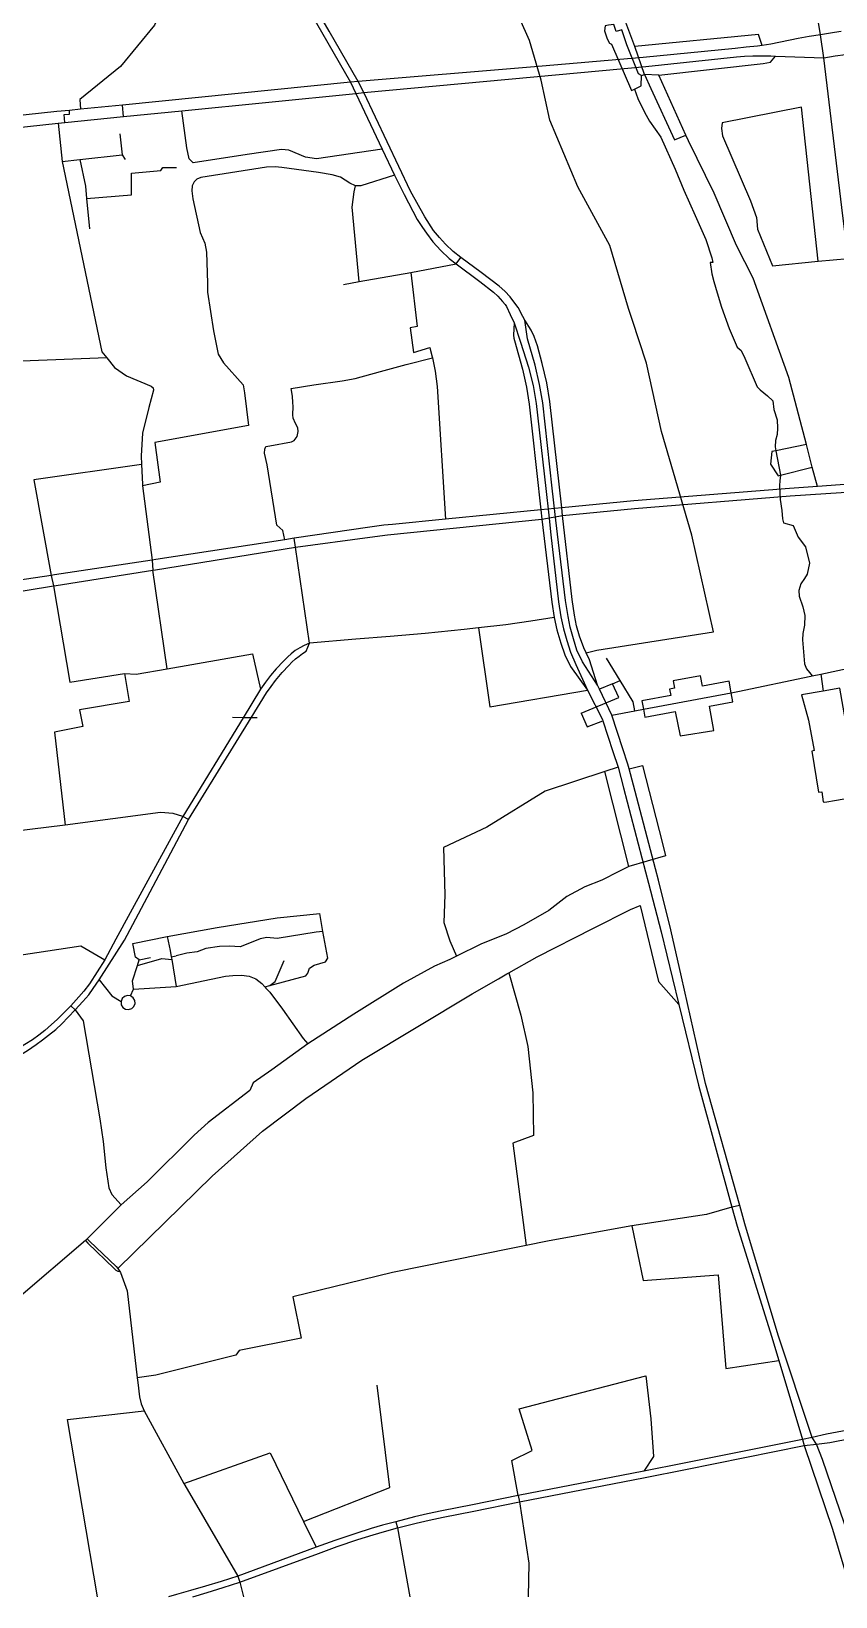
# Model space of a CAD drawing. Header units: inches. Extents: x 13422356 to 13429837, y 3670563 to 3675063.
# Drawn here: x 13424902 to 13426000, y 3670563 to 3672702 of the extents above; entities that cross this region are included whole.
import ezdxf

# ---------------------------------------------------------------- set-up
doc = ezdxf.new("R2010")
doc.units = ezdxf.units.IN
doc.header["$MEASUREMENT"] = 0

msp = doc.modelspace()

# ---------------------------------------------------------------- linework, layer by layer
for points in [[(13425129.4, 3673135.5), (13425181.5, 3672925.7), (13425187.3, 3672908.1), (13425193.2, 3672892.7), (13425204.9, 3672866.2), (13425209.8, 3672856.5), (13425210.5, 3672855.1), (13425214.6, 3672847.4), (13425244.8, 3672794.6), (13425337.9, 3672632.7)], [(13425348.4, 3672633.6), (13425308.6, 3672702.5), (13425253.3, 3672798.6), (13425223, 3672851.7), (13425219.4, 3672858.7), (13425218.3, 3672860.8), (13425213.6, 3672870.6), (13425202.8, 3672896.5), (13425197.7, 3672910.9), (13425192.4, 3672928.2), (13425138.8, 3673138.1)], [(13425717.6, 3672323.3), (13425692, 3672409.6), (13425648.4, 3672489.6), (13425610.2, 3672580.9), (13425598.2, 3672635.3), (13425582.1, 3672689.6), (13425555.8, 3672749.3), (13425547.6, 3672765.7), (13425540.5, 3672773.9), (13425532.5, 3672780), (13425524.1, 3672782.8), (13425512.6, 3672785.4), (13425493.7, 3672789.4), (13425480.3, 3672794.4), (13425470.8, 3672798.6), (13425461.8, 3672803.9), (13425447.5, 3672814.7), (13425429.4, 3672827.2), (13425404.9, 3672846), (13425387.7, 3672858.9), (13425368.3, 3672875.5)], [(13425244.8, 3672794.6), (13425195.4, 3672775.6), (13425083.1, 3672739.1), (13425070, 3672710.8), (13425023.7, 3672654.1), (13424968.4, 3672608.8), (13424969.1, 3672595.7)], [(13425975.3, 3672080.1), (13425968.4, 3672106.5), (13425960.3, 3672137.5), (13425936.5, 3672229.1), (13425887.5, 3672365), (13425864.7, 3672409.4), (13425834.3, 3672481.1), (13425799.3, 3672552.5), (13425795.8, 3672560.1), (13425758.7, 3672642.4), (13425739.4, 3672643), (13425725.9, 3672681.4), (13425709.5, 3672725), (13425693.2, 3672786.5)], [(13425979.7, 3672697.6), (13425966.7, 3672776.4)], [(13425689.9, 3672710.7), (13425685.4, 3672709.9), (13425684.8, 3672703), (13425688.1, 3672692), (13425691.3, 3672685.9), (13425694.2, 3672684.5), (13425721.4, 3672621.1), (13425725.8, 3672623.3), (13425734.6, 3672627.6), (13425735.2, 3672641.8), (13425731.2, 3672644.1), (13425715.3, 3672683.7), (13425708.4, 3672704), (13425700.5, 3672701.8), (13425697.2, 3672711.5), (13425689.9, 3672710.7)], [(13425900.1, 3672682.9), (13425894.9, 3672697.9), (13425725.9, 3672681.4)], [(13425998.7, 3672700.6), (13425979.7, 3672697.6), (13425964.1, 3672695.1), (13425949.3, 3672692.3), (13425911.9, 3672684.6), (13425900.1, 3672682.9), (13425893.7, 3672682), (13425878.3, 3672680.4), (13425863.1, 3672678.8), (13425737.4, 3672666.6)], [(13426068.2, 3672086.9), (13426064.4, 3672106.6), (13426050.2, 3672179.9), (13426026.9, 3672311.9), (13426017.3, 3672391.8), (13426008.9, 3672461.5), (13425984.3, 3672666.1), (13425979.7, 3672697.6)], [(13426007.9, 3672701.9), (13425998.7, 3672700.6)], [(13425999.7, 3672668.6), (13426013.8, 3672670.5)], [(13425583.7, 3672653.4), (13425348.4, 3672633.6)], [(13425737.4, 3672666.6), (13425583.7, 3672653.4)], [(13425588.3, 3672640.1), (13425741.2, 3672654.1)], [(13425741.2, 3672654.1), (13425865, 3672667.2), (13425875.7, 3672668.1), (13425887.4, 3672668.6), (13425897.8, 3672668.7), (13425911.8, 3672668.6), (13425918, 3672668.4), (13425984.3, 3672666.1), (13425999.7, 3672668.6)], [(13425758.7, 3672642.4), (13425901.3, 3672658.3), (13425911.4, 3672660.1), (13425918, 3672668.4)], [(13425348.4, 3672633.6), (13425337.9, 3672632.7), (13425026.5, 3672601.4), (13424969.1, 3672595.7), (13424954.1, 3672594.2), (13424936.9, 3672592.4), (13424798, 3672577.4)], [(13425337.9, 3672632.7), (13425345.2, 3672617.2)], [(13425345.2, 3672617.2), (13425356.2, 3672618.6), (13425588.3, 3672640.1)], [(13425566.7, 3672324.9), (13425563.5, 3672329.1), (13425555.6, 3672339.4), (13425548.7, 3672347.2), (13425541, 3672353.8), (13425516.2, 3672372.7), (13425488.3, 3672393), (13425478, 3672401.5), (13425467.3, 3672411.2), (13425459.1, 3672420.3), (13425451.3, 3672430), (13425439.1, 3672448.5), (13425419.7, 3672483.7), (13425356.2, 3672618.6), (13425348.4, 3672633.6)], [(13425735.2, 3672641.8), (13425739.4, 3672643)], [(13425739.4, 3672643), (13425747.8, 3672623.9), (13425780.3, 3672554.1), (13425795.8, 3672560.1)], [(13424789.3, 3672560.4), (13424799.7, 3672561.6), (13424938.6, 3672576.7), (13424947.5, 3672577.6), (13425028, 3672585.6), (13425107.4, 3672593.5), (13425345.2, 3672617.2)], [(13425345.2, 3672617.2), (13425381.1, 3672541.2), (13425397.9, 3672505.8), (13425411.1, 3672479.3), (13425429, 3672445.2), (13425436.1, 3672434.3), (13425441.4, 3672426.2), (13425450.3, 3672414.7), (13425461.3, 3672402.5), (13425472.6, 3672391.8), (13425482, 3672384.4), (13425514.6, 3672360.1), (13425532.9, 3672345.8), (13425539.1, 3672340.1), (13425545.5, 3672333.1), (13425548.8, 3672328.7), (13425550.6, 3672326.2)], [(13425725.8, 3672623.3), (13425730.3, 3672610.3), (13425739.1, 3672591.8), (13425746, 3672579.6), (13425761.4, 3672557.7), (13425781.2, 3672514), (13425793.1, 3672485.3), (13425808.6, 3672450.6), (13425823, 3672417.7), (13425831.1, 3672392.7), (13425832.4, 3672386.4), (13425829.1, 3672386.1), (13425831.1, 3672370.8), (13425833.8, 3672360.1), (13425838.3, 3672344.6), (13425844.4, 3672325.1), (13425854.9, 3672295.9), (13425865.7, 3672270.7), (13425871.4, 3672266), (13425876.5, 3672255.6), (13425892.9, 3672216.4), (13425897.2, 3672212.3), (13425907.2, 3672204.2), (13425914.3, 3672197.1), (13425915.9, 3672185.3), (13425920.4, 3672171.3), (13425921, 3672159.7), (13425920.6, 3672151.1), (13425918.1, 3672143), (13425917.9, 3672134.3), (13425918.6, 3672128.9), (13425924.9, 3672095.5), (13425924.2, 3672087.9), (13425923.6, 3672081.7), (13425924.4, 3672062.5), (13425926.7, 3672047.5), (13425927.7, 3672035.9), (13425929.3, 3672030.4), (13425942.5, 3672027), (13425949, 3672010.7), (13425959, 3671997.7), (13425964.5, 3671975.2), (13425961.4, 3671960.3), (13425957.8, 3671954.6), (13425952.9, 3671947.1), (13425950.2, 3671938.2), (13425950.4, 3671930.4), (13425955.5, 3671915.6), (13425958.2, 3671903.8), (13425957.6, 3671890.6), (13425955.3, 3671879.2), (13425954.9, 3671870.7), (13425956.3, 3671854), (13425957.6, 3671837.6), (13425960.4, 3671830.9), (13425964.5, 3671826), (13425968.1, 3671821.3)], [(13424947.5, 3672577.6), (13424947, 3672588.5), (13424954.2, 3672589), (13424954.1, 3672594.2)], [(13425028, 3672585.6), (13425026.5, 3672601.4)], [(13425381.1, 3672541.2), (13425291.4, 3672528.1), (13425276.2, 3672530.1), (13425253.6, 3672539.7), (13425243.5, 3672540.7), (13425196.6, 3672533.7), (13425123, 3672522.6), (13425117.4, 3672528.1), (13425114.4, 3672542.8), (13425107.4, 3672593.5)], [(13425976.2, 3672388.3), (13425953.8, 3672598.5), (13425845.4, 3672577), (13425844.2, 3672569.3), (13425846, 3672559.4)], [(13424938.6, 3672576.7), (13424944, 3672524.5), (13424998.4, 3672264.2), (13425005, 3672256), (13425015.7, 3672242.7), (13425031.8, 3672231.3), (13425065.5, 3672217.4), (13425068.2, 3672215)], [(13425023, 3672561.9), (13425025.8, 3672533.6), (13425030, 3672527.2)], [(13425005, 3672256), (13424737.1, 3672245.5), (13424731.4, 3672249.8), (13424710.4, 3672343.3), (13424685.7, 3672453.4), (13424803.7, 3672482.4), (13424789.3, 3672560.4)], [(13425846, 3672559.4), (13425883.9, 3672470.4), (13425892, 3672447.8), (13425893.8, 3672431.6), (13425914.1, 3672381.5), (13425976.2, 3672388.3)], [(13424944, 3672524.5), (13424968.3, 3672527.2), (13425025.8, 3672533.6)], [(13424968.3, 3672527.2), (13424975.7, 3672490.7), (13424977.4, 3672473.7), (13424981.6, 3672432.4)], [(13424977.4, 3672473.7), (13425038.8, 3672478.9), (13425038.6, 3672508.2), (13425079, 3672512.2), (13425081.6, 3672516), (13425100.3, 3672516.2)], [(13425397.9, 3672505.8), (13425351.7, 3672490.9), (13425344.8, 3672491.2), (13425337.1, 3672494.7), (13425324, 3672503.1), (13425312.6, 3672506), (13425294.1, 3672509.1), (13425243.8, 3672516), (13425235.1, 3672516.8), (13425222.9, 3672516.5), (13425133.6, 3672502.3), (13425127.9, 3672500), (13425124.5, 3672496.4), (13425121.7, 3672491.1), (13425121.1, 3672484.2), (13425122.3, 3672473.5), (13425132.3, 3672427.3), (13425138.7, 3672412.9), (13425141.1, 3672400.6), (13425141.4, 3672386.4), (13425142.3, 3672358.2), (13425142.3, 3672345.7), (13425150.9, 3672293.1), (13425156.9, 3672260.9), (13425164.4, 3672249.1)], [(13425349.6, 3672360.1), (13425340.1, 3672461.7), (13425342.6, 3672482.7), (13425344.8, 3672491.2)], [(13425420, 3672372.4), (13425482, 3672384.4), (13425488.3, 3672393)], [(13425976.2, 3672388.3), (13426017.3, 3672391.8)], [(13425328.2, 3672356.4), (13425349.6, 3672360.1), (13425420, 3672372.4), (13425428.7, 3672298.6), (13425419.1, 3672296.9), (13425424, 3672263.4), (13425446.3, 3672270), (13425446.8, 3672267.9)], [(13425550.6, 3672326.2), (13425555.9, 3672315.2)], [(13425555.9, 3672315.2), (13425561.3, 3672304)], [(13425573.3, 3672312.3), (13425566.7, 3672324.9)], [(13425626.4, 3672050.8), (13425610.1, 3672196.5), (13425605.7, 3672221.9), (13425599.3, 3672248.4), (13425593.1, 3672272.3), (13425588.5, 3672285.3), (13425584.5, 3672294), (13425576, 3672307.5), (13425573.3, 3672312.3)], [(13425600.6, 3672194.3), (13425596.1, 3672219.7), (13425590, 3672245.9), (13425579.5, 3672282.1), (13425576, 3672307.5)], [(13425659.6, 3671852.9), (13425674.1, 3671856.6), (13425833.5, 3671881.4), (13425803.9, 3672013.6), (13425762.4, 3672155.2), (13425742.1, 3672248.9), (13425722.3, 3672308.3)], [(13425722.3, 3672308.3), (13425717.6, 3672323.3)], [(13425561.3, 3672304), (13425560.6, 3672286.8), (13425561, 3672282.8), (13425561.7, 3672279.6), (13425572.5, 3672240.3), (13425578.2, 3672216.1), (13425581.7, 3672192.9), (13425585.8, 3672155.7), (13425597.7, 3672048.2)], [(13425561.3, 3672304), (13425569.8, 3672277.5), (13425580.7, 3672243.3), (13425587.3, 3672218.2), (13425591.5, 3672193.6)], [(13425446.8, 3672267.9), (13425449.5, 3672257.2)], [(13425164.4, 3672249.1), (13425191.1, 3672218.9)], [(13425344.1, 3672227.8), (13425378.7, 3672237.3), (13425413.7, 3672246.8), (13425449.7, 3672256.1)], [(13425449.5, 3672257.2), (13425449.7, 3672256.1), (13425453.5, 3672237.7), (13425456.1, 3672216.7), (13425467.3, 3672035.6)], [(13425248.1, 3672007.5), (13425245.4, 3672020.2), (13425237.4, 3672027.1), (13425224.1, 3672109.8), (13425220.3, 3672125.6), (13425220.6, 3672131), (13425222.3, 3672134.7), (13425227.7, 3672135.9), (13425257.4, 3672141.1), (13425261, 3672143.1), (13425265, 3672148.7), (13425266.2, 3672155.5), (13425265.9, 3672160.5), (13425262.9, 3672166.4), (13425259.3, 3672173.5), (13425259.2, 3672178.2), (13425259.6, 3672189.5), (13425259, 3672194.9), (13425258.6, 3672203.8), (13425256.9, 3672214.3), (13425287.7, 3672219.1), (13425326.3, 3672224.7)], [(13425326.3, 3672224.7), (13425344.1, 3672227.8)], [(13425191.1, 3672218.9), (13425193.2, 3672208), (13425198.4, 3672163.7), (13425070.5, 3672140.4), (13425077.8, 3672086), (13425053.9, 3672081.1)], [(13425068.9, 3672211.9), (13425062.5, 3672187.9)], [(13425068.2, 3672215), (13425068.9, 3672211.9)], [(13425062.5, 3672187.9), (13425053.9, 3672153.1), (13425051.8, 3672122), (13425052.3, 3672110.4), (13425053.6, 3672083.2), (13425053.9, 3672081.1), (13425066.8, 3671979.7), (13425067.7, 3671965.7)], [(13425591.5, 3672193.6), (13425604.4, 3672077.3)], [(13425613.1, 3672078.1), (13425600.6, 3672194.3)], [(13425960.3, 3672137.5), (13425918.6, 3672128.9), (13425913.1, 3672127.8), (13425911.2, 3672110.9), (13425921.6, 3672094.7), (13425924.9, 3672095.5), (13425968.4, 3672106.5), (13425960.3, 3672137.5)], [(13425052.3, 3672110.4), (13424905.2, 3672089.2), (13424929, 3671958.7), (13424932, 3671944.3), (13424954.5, 3671812.7), (13425029.1, 3671824.6), (13425044.9, 3671823.7), (13425087.4, 3671831.2), (13425203.8, 3671851.5), (13425215.1, 3671803.4)], [(13425604.4, 3672077.3), (13425608.5, 3672041.2)], [(13425617.1, 3672042), (13425613.1, 3672078.1)], [(13425937.4, 3672077.4), (13425724.7, 3672060.8)], [(13426068.2, 3672086.9), (13426055.5, 3672086), (13425975.3, 3672080.1), (13425937.4, 3672077.4)], [(13425938.3, 3672067.2), (13426056.6, 3672075.3), (13426071.3, 3672076.3)], [(13425626.4, 3672050.8), (13425597.7, 3672048.2), (13425467.3, 3672035.6), (13425395.2, 3672028.4), (13425383.2, 3672027.5)], [(13425724.7, 3672060.8), (13425626.4, 3672050.8)], [(13425627.4, 3672040.5), (13425626.4, 3672050.8)], [(13425627.4, 3672040.5), (13425725.5, 3672050.3)], [(13425725.5, 3672050.3), (13425938.3, 3672067.2)], [(13425383.2, 3672027.5), (13425364, 3672024.8)], [(13425388.2, 3672014.1), (13425599.2, 3672035.3), (13425627.4, 3672040.5)], [(13425597.7, 3672048.2), (13425599.2, 3672035.3), (13425612.9, 3671922.2), (13425615.9, 3671901.1)], [(13425608.5, 3672041.2), (13425611.5, 3672014.3)], [(13425620.4, 3672015.1), (13425617.1, 3672042)], [(13425724.2, 3671672.1), (13425718.4, 3671694.3), (13425716.6, 3671700.9), (13425709.9, 3671721.6), (13425694.8, 3671767.8), (13425677.6, 3671803.2), (13425674.9, 3671808.8), (13425664.3, 3671843.4), (13425659.6, 3671852.9), (13425656.4, 3671859.6), (13425650.7, 3671875.5), (13425646.4, 3671889.7), (13425643.5, 3671904.2), (13425640.5, 3671925.7), (13425627.4, 3672040.5)], [(13425248.1, 3672007.5), (13425072, 3671980.5), (13425066.8, 3671979.7), (13424933.7, 3671959.4), (13424929, 3671958.7), (13424707.8, 3671925.6)], [(13425260.9, 3672009.4), (13425248.1, 3672007.5)], [(13425364, 3672024.8), (13425260.9, 3672009.4)], [(13425262.8, 3671997.1), (13425260.9, 3672009.4)], [(13425262.8, 3671997.1), (13425364, 3672011)], [(13425364, 3672011), (13425388.2, 3672014.1)], [(13425611.5, 3672014.3), (13425621.7, 3671922.5)], [(13425631.6, 3671924.4), (13425620.4, 3672015.1)], [(13424707.8, 3671907.3), (13424932, 3671944.3), (13424935.8, 3671944.9), (13425067.7, 3671965.7), (13425071.5, 3671966.3), (13425262.8, 3671997.1)], [(13425282, 3671866.1), (13425262.8, 3671997.1)], [(13425087.4, 3671831.2), (13425067.7, 3671965.7)], [(13425621.7, 3671922.5), (13425625.2, 3671902.2), (13425628.5, 3671885.7), (13425633.2, 3671869.7), (13425638.4, 3671853.9), (13425645.6, 3671837.1), (13425661.3, 3671801.7)], [(13425674.9, 3671808.8), (13425654.4, 3671840.7), (13425647, 3671856.6), (13425642.4, 3671872.2), (13425637.8, 3671887.8), (13425635.2, 3671902.6), (13425631.6, 3671924.4)], [(13425615.9, 3671901.1), (13425583.9, 3671896), (13425549.7, 3671891.3), (13425512.5, 3671886.9), (13425493.1, 3671884.7), (13425439.9, 3671879.4), (13425408.1, 3671876.7)], [(13425615.9, 3671901.1), (13425619.5, 3671884.2), (13425625, 3671865.9), (13425630.7, 3671849.9), (13425638.2, 3671834.3), (13425661.3, 3671801.7)], [(13425512.5, 3671886.9), (13425528, 3671779), (13425661.3, 3671801.7)], [(13425282, 3671866.1), (13425274.7, 3671863), (13425268.8, 3671859.9), (13425262.4, 3671855.9), (13425256.7, 3671851.6), (13425252, 3671847.5), (13425246.3, 3671841.5), (13425236.3, 3671830.8), (13425228.6, 3671821.7), (13425221.7, 3671812.8), (13425215.1, 3671803.4), (13425191.3, 3671764.2), (13425109, 3671629.2), (13425037.1, 3671497.7)], [(13425048.3, 3671496.2), (13425116.5, 3671625.2), (13425202.1, 3671764.2), (13425223.1, 3671798.3), (13425229.3, 3671807), (13425235.3, 3671814.9), (13425244.5, 3671826), (13425253.4, 3671835.6), (13425257.9, 3671840.3), (13425262.6, 3671844.6), (13425267.5, 3671848.4), (13425272.2, 3671851.8), (13425277.2, 3671855), (13425282, 3671866.1)], [(13425391.8, 3671875.4), (13425345.3, 3671871.4), (13425282, 3671866.1)], [(13425408.1, 3671876.7), (13425391.8, 3671875.4)], [(13425726, 3671773.7), (13425723.8, 3671785.7), (13425706.1, 3671815), (13425687.6, 3671845.7)], [(13425966.2, 3671820.9), (13425968.1, 3671821.3), (13425980.2, 3671823.9), (13426106.7, 3671850.9)], [(13425029.1, 3671824.6), (13425035.7, 3671786.4), (13424967.9, 3671775.1), (13424972.1, 3671752.4), (13424933.6, 3671744.6), (13424948.3, 3671617.5)], [(13425695.7, 3671810.4), (13425706.1, 3671815)], [(13425735.6, 3671787.1), (13425737.7, 3671775.9), (13425739.8, 3671764.9), (13425781, 3671772.6), (13425787.9, 3671739.4), (13425833.8, 3671746.9), (13425827.9, 3671779.9), (13425860, 3671785.9), (13425857.7, 3671798.4), (13425854.8, 3671814), (13425818.3, 3671807.1), (13425815.6, 3671821.3), (13425778.6, 3671814.4), (13425780.4, 3671804.6), (13425773.5, 3671803.3), (13425775.2, 3671794.5), (13425735.6, 3671787.1)], [(13425866.5, 3671800), (13425966.2, 3671820.9)], [(13425980.2, 3671823.9), (13425983.2, 3671800.7)], [(13425661.3, 3671801.7), (13425681.7, 3671761.9), (13425682.4, 3671759.9), (13425696, 3671718.1), (13425703.1, 3671696.4), (13425710.4, 3671668.4)], [(13425695.7, 3671810.4), (13425677.6, 3671803.2)], [(13425694.8, 3671767.8), (13425726, 3671773.7), (13425737.7, 3671775.9), (13425857.7, 3671798.4), (13425866.5, 3671800)], [(13425704.4, 3671791.6), (13425695.7, 3671810.4)], [(13425985.3, 3671648.7), (13426001.4, 3671651.4), (13426040.8, 3671658.2), (13426046.8, 3671667.1), (13426046.2, 3671671.7), (13426031.1, 3671676.9), (13426027.5, 3671698.9), (13426024.6, 3671717.3), (13426037.8, 3671727), (13426035, 3671745.6), (13426017.1, 3671742.2), (13426006.2, 3671804.6), (13425983.2, 3671800.7), (13425953.5, 3671795.6), (13425963.4, 3671761), (13425970.8, 3671719.2), (13425967.9, 3671718.3), (13425976.8, 3671662.5), (13425981.3, 3671663.1), (13425983.2, 3671649.4), (13425985.3, 3671648.7)], [(13425652.9, 3671770.2), (13425704.4, 3671791.6)], [(13425210.5, 3671764.1), (13425202.1, 3671764.2), (13425191.3, 3671764.2), (13425176.5, 3671764.3)], [(13425652.9, 3671770.2), (13425660.9, 3671751.9)], [(13425660.9, 3671751.9), (13425682.4, 3671759.9)], [(13425703.1, 3671696.4), (13425685, 3671690.5), (13425603.6, 3671664), (13425523.9, 3671614.4), (13425465, 3671586.7), (13425466.5, 3671522.2), (13425465.3, 3671484.2), (13425473.4, 3671459.5), (13425482.5, 3671438.3)], [(13425717.9, 3671560.8), (13425685, 3671690.5)], [(13425718.4, 3671694.3), (13425736.7, 3671698.9), (13425763.9, 3671592.2), (13425767.9, 3671575.5)], [(13425710.4, 3671668.4), (13425740.6, 3671553.5), (13425744.6, 3671538), (13425761.8, 3671471.5), (13425777.3, 3671407.9)], [(13425789.7, 3671410.2), (13425775.2, 3671474.2), (13425758.5, 3671542.4), (13425754.2, 3671557.6), (13425724.2, 3671672.1)], [(13425116.5, 3671625.2), (13425109, 3671629.2), (13425095.7, 3671633.5), (13425078.4, 3671634.7), (13424948.3, 3671617.5), (13424758.4, 3671594.1)], [(13425767.9, 3671575.5), (13425717.9, 3671560.8), (13425704.2, 3671554.1), (13425680.9, 3671542.2), (13425657.9, 3671533.2), (13425633.1, 3671519.8), (13425608.7, 3671500.7), (13425574.3, 3671481.3), (13425550.7, 3671468.9), (13425515.8, 3671454.8), (13425482.5, 3671438.3), (13425473.4, 3671433.8)], [(13425037.1, 3671497.7), (13425017.3, 3671461.4)], [(13425029.2, 3671460.4), (13425048.3, 3671496.2)], [(13425087.3, 3671465.4), (13425155.7, 3671477.7), (13425237.8, 3671490.5), (13425295.7, 3671496.5)], [(13425220.6, 3671396.5), (13425227.7, 3671398.4), (13425276.6, 3671411.3), (13425279.6, 3671415), (13425281.6, 3671422.1), (13425288.3, 3671425.9), (13425303.5, 3671430.7), (13425306.8, 3671435.6), (13425300.1, 3671472.2), (13425295.7, 3671496.5)], [(13425551.2, 3671414.1), (13425553.9, 3671415.7), (13425592.5, 3671437.5), (13425669.6, 3671476.8), (13425720, 3671501.9), (13425733.5, 3671507.8), (13425758.2, 3671403.6), (13425786, 3671372.4)], [(13425290.7, 3671471.1), (13425237.7, 3671462.3), (13425223.5, 3671464), (13425214.4, 3671462.2), (13425202.3, 3671456.9), (13425186.9, 3671451.3), (13425172.6, 3671452), (13425159, 3671451.6), (13425140.2, 3671449), (13425128.5, 3671444.2), (13425114.2, 3671442.6), (13425099.7, 3671438.9)], [(13425300.1, 3671472.2), (13425290.7, 3671471.1)], [(13424261.8, 3671004.9), (13424327.1, 3671022.3), (13424359.2, 3671030.9), (13424409.9, 3671046.2), (13424423.2, 3671050.6), (13424435.8, 3671055.2), (13424474.2, 3671070.7), (13424495.7, 3671080), (13424513.9, 3671088.5), (13424610, 3671142.3), (13424880.4, 3671299.3), (13424896.6, 3671309.4), (13424908.6, 3671317.4), (13424917.4, 3671323.8), (13424925.5, 3671330.2), (13424935.4, 3671338.3), (13424943.4, 3671345.8), (13424952.4, 3671354.8), (13424961.7, 3671365), (13424972.4, 3671376.4), (13424980.3, 3671385.6), (13424986.5, 3671394.3), (13424994.6, 3671406), (13425029.2, 3671460.4)], [(13424567.2, 3671394.7), (13424725.7, 3671415.6), (13424969.4, 3671452.6), (13425002.4, 3671433.3)], [(13425017.3, 3671461.4), (13425002.4, 3671433.3)], [(13425049.3, 3671433.3), (13425044.3, 3671436.8), (13425040.5, 3671455.6), (13425087.3, 3671465.4)], [(13425087.3, 3671465.4), (13425091.5, 3671446.3), (13425092.9, 3671437.6), (13425093.6, 3671433.7), (13425099.6, 3671396.8)], [(13425002.4, 3671433.3), (13424981.3, 3671400.7), (13424973.8, 3671390.6), (13424966.8, 3671382.7), (13424955.7, 3671370.6), (13424947.1, 3671361.6), (13424937.3, 3671351.9), (13424929.5, 3671344.8), (13424920.2, 3671336.9), (13424912.1, 3671330.6), (13424903.6, 3671324.2), (13424893.1, 3671317.4), (13424875.8, 3671306.7), (13424608, 3671151.1), (13424510, 3671095.9), (13424491.4, 3671087.3), (13424470.8, 3671078.2), (13424434.1, 3671063.4), (13424421.7, 3671059), (13424407.4, 3671054.1), (13424356.6, 3671039.4), (13424324.5, 3671031.5), (13424261.6, 3671015.9)], [(13425041.6, 3671393.2), (13425039.9, 3671404.7), (13425046.8, 3671425.8), (13425049.3, 3671433.3), (13425064.5, 3671436.6)], [(13425046.8, 3671425.8), (13425080.2, 3671435.3), (13425093.6, 3671433.7)], [(13425092.9, 3671437.6), (13425099.7, 3671438.9)], [(13425227.7, 3671398.4), (13425234.7, 3671403.5), (13425247.1, 3671432.2)], [(13425473.4, 3671433.8), (13425452.3, 3671424.5)], [(13425020.1, 3671011.7), (13425148.8, 3671137.9), (13425217.8, 3671199.1), (13425276.9, 3671243.9), (13425353.4, 3671296.4), (13425504.1, 3671386.9), (13425539.8, 3671407.4)], [(13425452.3, 3671424.5), (13425410.1, 3671401.4), (13425342.2, 3671359.1), (13425279.5, 3671318.5), (13425230.2, 3671283.2), (13425204.7, 3671265.2), (13425200.4, 3671254.9), (13425143.3, 3671211), (13425124.2, 3671193.9), (13425060, 3671130.1), (13425024.6, 3671098.7)], [(13425037.5, 3671384.1), (13425041.6, 3671393.2), (13425099.6, 3671396.8), (13425167.3, 3671410.8), (13425177.2, 3671411.7), (13425189, 3671412.3), (13425199.6, 3671410.8), (13425208.6, 3671407.2), (13425216.5, 3671400.9), (13425220.6, 3671396.5), (13425222.3, 3671394.7), (13425227.7, 3671389.3), (13425245, 3671366), (13425273.3, 3671325.7), (13425279.5, 3671318.5)], [(13425539.8, 3671407.4), (13425551.2, 3671414.1)], [(13425553.9, 3671415.7), (13425570.3, 3671357.7), (13425580.1, 3671314.7), (13425586.6, 3671251.7), (13425587.5, 3671193.1), (13425559.4, 3671183), (13425577.7, 3671043)], [(13425777.3, 3671407.9), (13425786, 3671372.4), (13425812.9, 3671262.1), (13425858.7, 3671095.3), (13425865.9, 3671069.3), (13425912.6, 3670919), (13425922.7, 3670885.6), (13425955.1, 3670777.7)], [(13425968.2, 3670780.7), (13425921.6, 3670920.5), (13425876.2, 3671072.5), (13425869.3, 3671097.5), (13425822.7, 3671264.2), (13425789.7, 3671410.2)], [(13424994.6, 3671406), (13425011.8, 3671384.2), (13425024.4, 3671376.4)], [(13424955.7, 3671370.6), (13424961.7, 3671365), (13424972.7, 3671349.9), (13424995.4, 3671216.1), (13425000.1, 3671185.1), (13425003.7, 3671149.2), (13425007.9, 3671121.8), (13425011.9, 3671112.8), (13425024.6, 3671098.7)], [(13425029.1, 3671383.4), (13425025.9, 3671380.4), (13425024.4, 3671376.4), (13425024.8, 3671372), (13425027, 3671368.3), (13425030.5, 3671365.9), (13425034.8, 3671365.3), (13425039, 3671366.6), (13425042.1, 3671369.5), (13425043.7, 3671373.6), (13425043.3, 3671377.9), (13425041.1, 3671381.6), (13425037.5, 3671384.1), (13425033.2, 3671384.7), (13425029.1, 3671383.4)], [(13425024.6, 3671098.7), (13424978.2, 3671052)], [(13425869.3, 3671097.5), (13425858.7, 3671095.3), (13425823.8, 3671085.3), (13425722, 3671069.8), (13425714.3, 3671068.6), (13425606.7, 3671048.8), (13425577.7, 3671043), (13425559.5, 3671039.4), (13425395.3, 3671006.1), (13425354.1, 3670996.2), (13425259.2, 3670972.6), (13425270.4, 3670916.1), (13425185.9, 3670899.6), (13425181.4, 3670893.1), (13425072.1, 3670865.9), (13425046.6, 3670861.9)], [(13425722, 3671069.8), (13425737.6, 3670995.2), (13425839.8, 3671002.9), (13425850.5, 3670874.9), (13425922.7, 3670885.6)], [(13424978.2, 3671052), (13424975.7, 3671049.9), (13424884.3, 3670971.3), (13424832.6, 3670927.1), (13424799.8, 3670902.9), (13424778.3, 3670876.9), (13424756.7, 3670859.1), (13424750, 3670856.3), (13424737.4, 3670855.1), (13424726.2, 3670851.1), (13424716.5, 3670845.8), (13424701.3, 3670836.6), (13424690, 3670825.3), (13424678.8, 3670816.9), (13424666.7, 3670811.7), (13424653.5, 3670808.9), (13424640.2, 3670808.5), (13424635, 3670806.9), (13424621.1, 3670823.6)], [(13424975.7, 3671049.9), (13424979.2, 3671046.3)], [(13424978.2, 3671052), (13424981.6, 3671049)], [(13424979.2, 3671046.3), (13425014.9, 3671011.5)], [(13424981.6, 3671049), (13425017.6, 3671014.3)], [(13425014.9, 3671011.5), (13425017.2, 3671009.4), (13425020.1, 3671007.9), (13425023, 3671007.4)], [(13425017.6, 3671014.3), (13425020.1, 3671011.7), (13425023, 3671007.4), (13425023.8, 3671006.2), (13425033, 3670980.8), (13425046.6, 3670861.9), (13425047.4, 3670855.5)], [(13425047.4, 3670855.5), (13425049.8, 3670836.3)], [(13425273.7, 3670665.7), (13425391.3, 3670712.1), (13425374.3, 3670852.2)], [(13425566.8, 3670701.1), (13425558.2, 3670749.1), (13425585.7, 3670762.6), (13425568, 3670819.8), (13425740.9, 3670864.7), (13425747.8, 3670806.2), (13425751.4, 3670754.8), (13425738.5, 3670734.5)], [(13425049.8, 3670836.3), (13425052, 3670826.4), (13425055.9, 3670816.8)], [(13426262.5, 3670836.7), (13425988, 3670784.9)], [(13424992.1, 3670563), (13424951.2, 3670805.3), (13425055.9, 3670816.8)], [(13425055.9, 3670816.8), (13425110.2, 3670717.9), (13425114.7, 3670709.9), (13425183.9, 3670591), (13425186.7, 3670582.7)], [(13425992.4, 3670773.8), (13426262.9, 3670827.2)], [(13425955.1, 3670777.7), (13425793.5, 3670745.5)], [(13425795.2, 3670736.9), (13425957.5, 3670769.5)], [(13425968.2, 3670780.7), (13425955.1, 3670777.7)], [(13425955.1, 3670777.7), (13425957.5, 3670769.5), (13425995.9, 3670655.1), (13426019.2, 3670577.5), (13426022.7, 3670563)], [(13425957.5, 3670769.5), (13425974.2, 3670771.4)], [(13425988, 3670784.9), (13425968.2, 3670780.7)], [(13425974.2, 3670771.4), (13425968.2, 3670780.7)], [(13425974.2, 3670771.4), (13425992.4, 3670773.8)], [(13426041.4, 3670563), (13426036.5, 3670582.5), (13426012.3, 3670662.5), (13425982.2, 3670750.3), (13425974.2, 3670771.4)], [(13425110.2, 3670717.9), (13425228, 3670759.6), (13425273.7, 3670665.7), (13425290.9, 3670630.5)], [(13425793.5, 3670745.5), (13425738.5, 3670734.5)], [(13425738.5, 3670734.5), (13425566.8, 3670701.1), (13425504.4, 3670688.7), (13425462.5, 3670680.2), (13425443.1, 3670676.1), (13425425.3, 3670672), (13425399.9, 3670665.5), (13425381.7, 3670660.6), (13425366.2, 3670656), (13425345.3, 3670649.4), (13425316.6, 3670639.9), (13425290.9, 3670630.5), (13425183.9, 3670591), (13425161.4, 3670583.9), (13425139.7, 3670577.2), (13425119.4, 3670571.3), (13425100, 3670565.9), (13425089.4, 3670563)], [(13425122.4, 3670563), (13425142.2, 3670568.8), (13425164, 3670575.5), (13425186.7, 3670582.7), (13425293.9, 3670622.2), (13425319.5, 3670631.6), (13425348, 3670641.1), (13425368.8, 3670647.6), (13425384.1, 3670652.2), (13425402.1, 3670657), (13425427.3, 3670663.4), (13425445, 3670667.6), (13425464.3, 3670671.7), (13425506.1, 3670680.1), (13425568.5, 3670692.5), (13425740.2, 3670725.9)], [(13425740.2, 3670725.9), (13425795.2, 3670736.9)], [(13425566.8, 3670701.1), (13425568.5, 3670692.5), (13425581.1, 3670608.7), (13425580.6, 3670563)], [(13425399.9, 3670665.5), (13425402.1, 3670657), (13425419, 3670563)], [(13425186.7, 3670582.7), (13425191.8, 3670563)]]:
    msp.add_lwpolyline(points)

doc.saveas('drawing.dxf')
